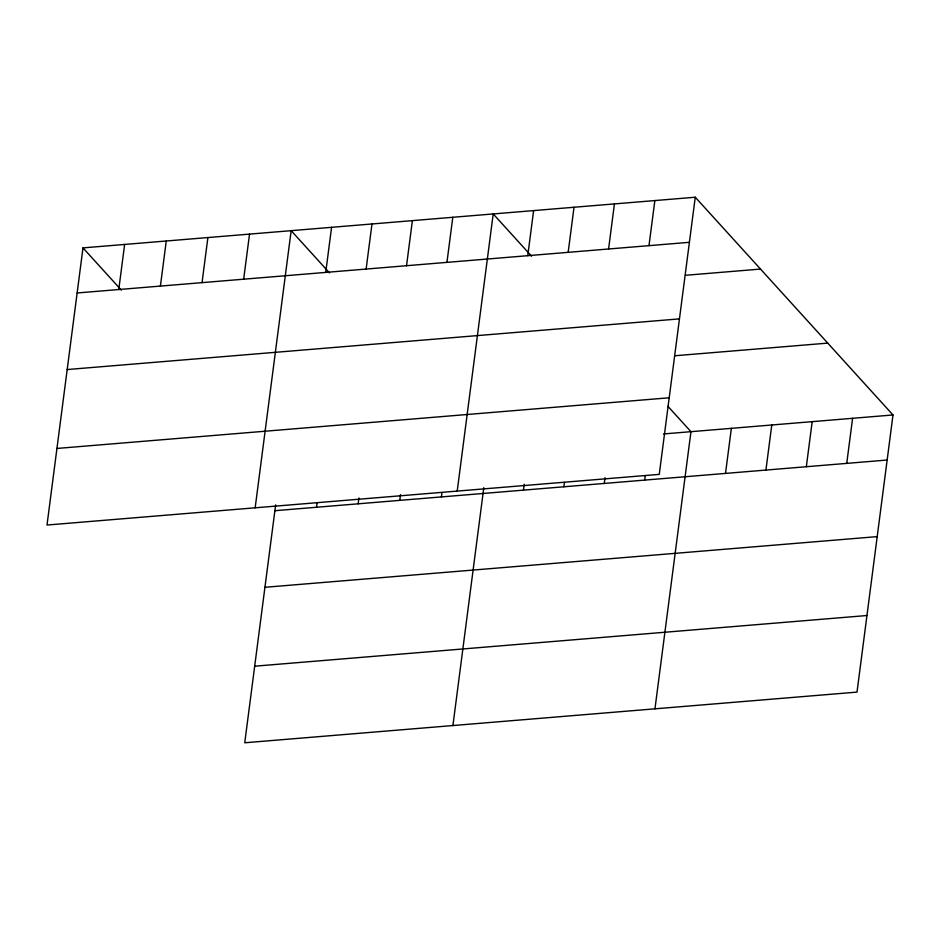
<?xml version="1.0" encoding="UTF-8"?>
<svg xmlns="http://www.w3.org/2000/svg" width="940" height="940" viewBox="0 0 940 940"><rect width="100%" height="100%" fill="white"/><g stroke="black" fill="none" stroke-linecap="round" stroke-linejoin="round"><path stroke-width="1.41" d="M82.99 247.89L47 525.037L659.257 474.371L695.259 197.224L82.99 247.89L121.377 290.154M118.769 289.52L124.632 244.447M160.411 286.077L166.263 241.004M202.041 282.635L207.893 237.562M243.672 279.192L249.535 234.107M255.163 507.812L291.165 230.664L329.552 272.929M275.643 504.886L244.741 742.776L857.01 692.11L893 414.963L695.259 197.224M325.722 272.4L331.573 227.327M316.522 507.259L317.086 502.9M366.13 269.051L371.981 223.979M358.152 503.816L358.904 498M406.538 265.714L412.39 220.63M399.782 500.374L400.546 494.558M446.947 262.366L452.798 217.293M441.424 496.931L441.988 492.56M457.216 491.091L493.206 213.944L531.594 256.209M452.916 725.551L483.806 487.66M527.763 255.68L533.615 210.607M523.462 490.139L524.215 484.323M568.171 252.331L574.023 207.258M563.871 486.791L564.435 482.431M608.58 248.994L614.431 203.91M604.279 483.454L605.043 477.638M648.988 245.645L654.851 200.572M644.687 480.105L645.263 475.746M654.957 708.831L690.959 431.683L667.917 406.327M725.504 473.419L731.367 428.335M765.924 470.071L771.775 424.998M806.332 466.734L812.184 421.649M846.74 463.385L852.592 418.312M77.139 292.975L689.396 242.309M685.46 275.291L760.507 269.075M67.198 369.549L679.456 318.883M674.767 355.767L827.741 343.112M56.941 448.451L669.209 397.785M663.534 433.951L893 414.963M274.891 510.702L887.149 460.036M264.939 587.288L877.196 536.623M254.693 666.19L866.95 615.524"/></g></svg>
